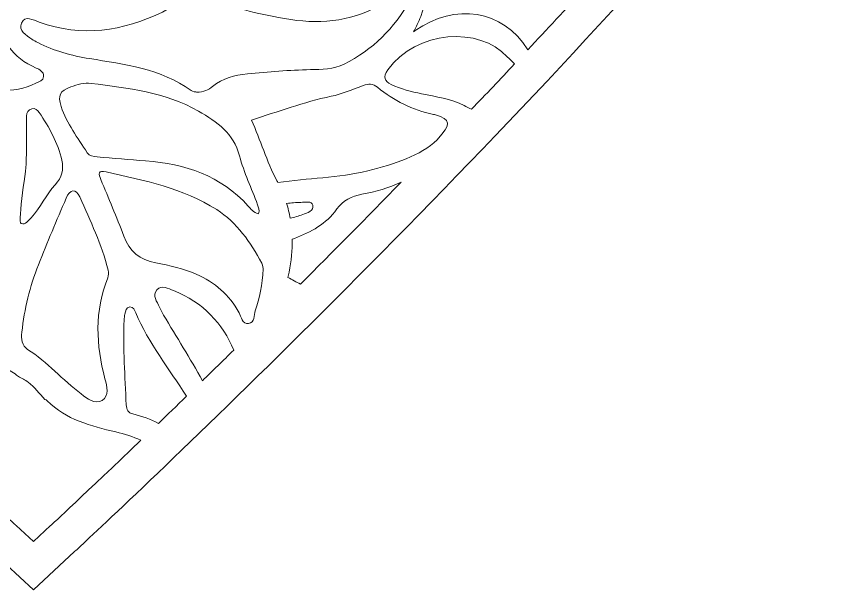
# Model space of a CAD drawing. Extents: x 16 to 8959, y -909 to -91.
# Drawn here: x 6210.4 to 6671.1, y -908.2 to -584.3 of the extents above; entities that cross this region are included whole.
import ezdxf

# ---------------------------------------------------------------- set-up
doc = ezdxf.new("R2010")
doc.units = 0
doc.header["$MEASUREMENT"] = 0
doc.layers.add('Layer 1', color=7, linetype='Continuous')

# ---------------------------------------------------------------- blocks, each defined once
blk = doc.blocks.new('block 2')
at = {"layer": 'Layer 1', "lineweight": 0}
for points, knots in [([(6643.48, -226.33), (6625.85, -186.9), (6598.75, -153.49), (6565.11, -129.71), (6530.04, -104.91), (6489.53, -91.8), (6447.95, -91.8), (6400.05, -91.8), (6352.03, -109.39), (6309.06, -142.66), (6276.36, -167.98), (6246.49, -202.19), (6220, -244.61), (6193.52, -202.2), (6163.66, -168), (6130.95, -142.67), (6087.98, -109.4), (6039.95, -91.81), (5992.04, -91.8), (5950.47, -91.8), (5909.96, -104.91), (5874.9, -129.69), (5841.25, -153.47), (5814.15, -186.88), (5796.52, -226.31), (5775.14, -274.13), (5768.87, -327.84), (5778.41, -381.63), (5788.97, -441.15), (5817.77, -497.53), (5864, -549.22), (6017.89, -721.22), (6194.96, -885.08), (6196.74, -886.72), (6196.74, -886.72), (6220.01, -908.2), (6220.01, -908.2), (6220.01, -908.2), (6243.28, -886.71), (6243.28, -886.71), (6245.05, -885.08), (6422.13, -721.22), (6576.01, -549.22), (6622.24, -497.54), (6651.03, -441.16), (6661.59, -381.65), (6671.12, -327.86), (6664.86, -274.15), (6643.48, -226.33)], [0, 0, 0, 0, 1, 1, 1, 2, 2, 2, 3, 3, 3, 4, 4, 4, 5, 5, 5, 6, 6, 6, 7, 7, 7, 8, 8, 8, 9, 9, 9, 10, 10, 10, 11, 11, 11, 12, 12, 12, 13, 13, 13, 14, 14, 14, 15, 15, 15, 16, 16, 16, 16]), ([(6201.13, -626.22), (6177.17, -623.73), (6155.91, -615.62), (6140.06, -596.37), (6139.92, -596.21), (6139.83, -596.01), (6139.67, -595.88), (6120.54, -580.75), (6120.44, -558.28), (6116.98, -537.1), (6115.87, -530.31), (6114.52, -523.56), (6113.35, -516.78), (6113.11, -515.4), (6112.43, -513.62), (6113.82, -512.7), (6115.34, -511.69), (6116.45, -513.31), (6117.57, -514.16), (6121.55, -517.2), (6125.46, -520.33), (6129.49, -523.29), (6134.05, -526.65), (6138.8, -529.94), (6144.5, -530.71), (6150.8, -531.57), (6157.59, -542.95), (6162.1, -547.87), (6173.21, -556.04), (6181.99, -561.01), (6192.5, -569.88), (6196.87, -573.57), (6199.25, -577.95), (6199.79, -583.18), (6201.27, -597.54), (6208.22, -607.7), (6221.52, -613.51), (6223.57, -614.41), (6225.97, -615.51), (6225.8, -618.32), (6225.65, -620.9), (6223.08, -621.18), (6221.31, -622.11), (6215.02, -625.42), (6208.23, -626.2), (6201.13, -626.22)], [0, 0, 0, 0, 1, 1, 1, 2, 2, 2, 3, 3, 3, 4, 4, 4, 5, 5, 5, 6, 6, 6, 7, 7, 7, 8, 8, 8, 9, 9, 9, 10, 10, 10, 11, 11, 11, 12, 12, 12, 13, 13, 13, 14, 14, 14, 15, 15, 15, 15]), ([(6499.43, -603.19), (6485.17, -580.34), (6458.27, -576.81), (6435.84, -592.3), (6435.47, -592.56), (6435.1, -592.83), (6434.72, -593.1), (6436.3, -590.32), (6437.71, -587.43), (6438.9, -584.37), (6441.97, -576.51), (6443.63, -568.38), (6444.19, -559.99), (6444.59, -553.97), (6447.51, -551.24), (6452.56, -553.95), (6467.91, -562.18), (6481.16, -556.42), (6494.65, -549.31), (6494.81, -549.22), (6494.96, -549.14), (6495.12, -549.06), (6508.16, -552.65), (6520.31, -558.3), (6530.85, -567.83), (6531.09, -568.05), (6531.32, -568.28), (6531.55, -568.52), (6520.87, -580.18), (6510.14, -591.75), (6499.43, -603.19)], [0, 0, 0, 0, 1, 1, 1, 2, 2, 2, 3, 3, 3, 4, 4, 4, 5, 5, 5, 6, 6, 6, 7, 7, 7, 8, 8, 8, 9, 9, 9, 10, 10, 10, 10]), ([(6321.26, -623.91), (6318.95, -625.72), (6316.39, -627.2), (6312.26, -627.13), (6311.83, -627.01), (6310.2, -626.95), (6309.09, -626.16), (6291.89, -613.89), (6271.66, -611.45), (6251.65, -608.18), (6241.52, -606.53), (6231.63, -603.92), (6222.44, -599.14), (6221.33, -598.56), (6220.21, -597.97), (6219.19, -597.25), (6215.95, -594.95), (6211.42, -592.31), (6213.27, -588.09), (6215.28, -583.55), (6220.02, -586.38), (6223.31, -587.58), (6247.44, -596.36), (6270.47, -592.72), (6292.96, -581.88), (6298.4, -579.26), (6302.67, -575.37), (6305.75, -570.24), (6308.74, -565.25), (6312.95, -564.76), (6316.71, -568.3), (6328.54, -579.42), (6343.77, -582.09), (6358.58, -585), (6376.81, -588.59), (6395.15, -588.53), (6412.45, -579.82), (6417.56, -577.25), (6421.56, -573.19), (6426.2, -570.02), (6428.49, -568.45), (6431.43, -565.64), (6434.01, -567.87), (6436.39, -569.92), (6433.85, -572.95), (6432.66, -575.19), (6424.15, -591.17), (6411.72, -603.21), (6395.54, -611.3), (6389.59, -614.27), (6382.95, -614.31), (6376.55, -614.44), (6364.63, -614.68), (6352.81, -615.7), (6340.96, -616.82), (6333.65, -617.52), (6327.08, -619.38), (6321.26, -623.91)], [0, 0, 0, 0, 1, 1, 1, 2, 2, 2, 3, 3, 3, 4, 4, 4, 5, 5, 5, 6, 6, 6, 7, 7, 7, 8, 8, 8, 9, 9, 9, 10, 10, 10, 11, 11, 11, 12, 12, 12, 13, 13, 13, 14, 14, 14, 15, 15, 15, 16, 16, 16, 17, 17, 17, 18, 18, 18, 19, 19, 19, 19]), ([(6467.64, -636.81), (6466.22, -636.22), (6464.8, -635.54), (6463.38, -634.77), (6455.94, -630.69), (6447.55, -629.84), (6439.42, -628.08), (6433.56, -626.82), (6427.67, -625.54), (6422.25, -622.81), (6418.36, -620.86), (6417.48, -618.67), (6420.32, -614.63), (6436.28, -591.98), (6472.29, -589.97), (6487.72, -607.15), (6489.21, -608.43), (6490.6, -609.79), (6491.92, -611.2), (6483.8, -619.83), (6475.7, -628.37), (6467.64, -636.81)], [0, 0, 0, 0, 1, 1, 1, 2, 2, 2, 3, 3, 3, 4, 4, 4, 5, 5, 5, 6, 6, 6, 7, 7, 7, 7]), ([(6250.46, -661.36), (6245.11, -652.92), (6238.84, -644.98), (6235.74, -635.28), (6233.71, -628.94), (6234.92, -626.49), (6241.09, -624.21), (6244.82, -622.83), (6248.73, -621.7), (6252.72, -622.21), (6273.57, -624.82), (6294.41, -627.06), (6313.3, -637.89), (6323.96, -644), (6333.06, -650.37), (6336.48, -663.17), (6339.01, -672.58), (6343.28, -681.53), (6346.69, -690.72), (6347.24, -692.2), (6348.02, -693.79), (6347.21, -695.93), (6344.26, -695.14), (6342.93, -693.14), (6341.44, -691.5), (6325.91, -674.3), (6305.8, -667.62), (6283.44, -665.94), (6274.3, -665.25), (6265.17, -664.47), (6256.04, -663.68), (6253.96, -663.5), (6251.72, -663.33), (6250.46, -661.36)], [0, 0, 0, 0, 1, 1, 1, 2, 2, 2, 3, 3, 3, 4, 4, 4, 5, 5, 5, 6, 6, 6, 7, 7, 7, 8, 8, 8, 9, 9, 9, 10, 10, 10, 11, 11, 11, 11]), ([(6448.11, -654.11), (6438.75, -663.03), (6424.08, -667.81), (6408.94, -671.53), (6392.27, -675.63), (6375.06, -675.72), (6358.17, -678.19), (6357.99, -677.85), (6357.84, -677.52), (6357.66, -677.19), (6351.71, -666.25), (6348.4, -654.21), (6343.26, -642.92), (6358.19, -638.23), (6372.89, -632.72), (6388.24, -629.5), (6394.45, -628.19), (6400.42, -625.69), (6406.41, -623.47), (6409.4, -622.36), (6411.86, -622.29), (6414.49, -624.4), (6423.83, -631.87), (6434.16, -637.4), (6446.04, -639.69), (6446.42, -639.76), (6446.79, -639.88), (6447.16, -640), (6455.87, -642.66), (6456.47, -644.91), (6448.11, -654.11)], [0, 0, 0, 0, 1, 1, 1, 2, 2, 2, 3, 3, 3, 4, 4, 4, 5, 5, 5, 6, 6, 6, 7, 7, 7, 8, 8, 8, 9, 9, 9, 10, 10, 10, 10]), ([(6215.93, -665.81), (6215.93, -665.81), (6215.93, -665.81), (6215.93, -665.81), (6216.25, -661.66), (6215.9, -657.23), (6216.11, -652.49), (6216.11, -649.45), (6216.05, -645.06), (6216.14, -640.68), (6216.18, -638.7), (6216.88, -636.93), (6219.14, -636.49), (6221.04, -636.12), (6222.35, -637.16), (6223.32, -638.64), (6228.84, -647.04), (6233.95, -655.68), (6236.06, -665.66), (6237.13, -670.74), (6236.32, -675.29), (6232.37, -679.46), (6227.08, -685.06), (6224.15, -692.54), (6218.68, -698.09), (6217.13, -699.67), (6215.72, -702.19), (6213.1, -701.42), (6210.72, -700.72), (6216.69, -667.66), (6215.93, -665.81)], [0, 0, 0, 0, 1, 1, 1, 2, 2, 2, 3, 3, 3, 4, 4, 4, 5, 5, 5, 6, 6, 6, 7, 7, 7, 8, 8, 8, 9, 9, 9, 10, 10, 10, 10]), ([(6345.37, -750.62), (6344.51, -753.2), (6345.18, -757.37), (6341.59, -757.8), (6337.99, -758.24), (6337.5, -754.16), (6336.21, -751.74), (6330.77, -741.54), (6322.52, -734.53), (6312.07, -729.96), (6304.75, -726.76), (6296.95, -725.05), (6289.19, -723.59), (6280.06, -721.88), (6274.31, -717.1), (6271.07, -708.41), (6267.08, -697.65), (6262.5, -687.12), (6258.12, -676.51), (6256.81, -673.35), (6256.44, -671.04), (6261.14, -672.14), (6282.68, -677.16), (6304.59, -681.23), (6323.58, -693.5), (6335.07, -700.93), (6342.78, -711.81), (6349.03, -723.77), (6349.77, -725.18), (6349.85, -726.94), (6349.87, -727.04), (6349.39, -736.15), (6347.73, -743.48), (6345.37, -750.62)], [0, 0, 0, 0, 1, 1, 1, 2, 2, 2, 3, 3, 3, 4, 4, 4, 5, 5, 5, 6, 6, 6, 7, 7, 7, 8, 8, 8, 9, 9, 9, 10, 10, 10, 11, 11, 11, 11]), ([(6260.47, -789.13), (6261.58, -793.36), (6262.94, -798.78), (6258.85, -801.32), (6254.83, -803.81), (6250.4, -800.19), (6247, -797.63), (6236.52, -789.73), (6227.92, -779.58), (6216.75, -772.43), (6213.49, -770.35), (6213.05, -766.55), (6213.51, -762.78), (6214.8, -749.64), (6218.04, -736.91), (6222.84, -724.63), (6227.78, -711.99), (6233.2, -699.55), (6238.5, -687.06), (6240.65, -681.99), (6244.04, -681.43), (6246.2, -686.34), (6252.16, -699.87), (6258.7, -713.21), (6262.22, -727.68), (6262.55, -729.04), (6262.58, -730.73), (6262.07, -731.99), (6254.43, -750.86), (6255.4, -769.9), (6260.47, -789.13)], [0, 0, 0, 0, 1, 1, 1, 2, 2, 2, 3, 3, 3, 4, 4, 4, 5, 5, 5, 6, 6, 6, 7, 7, 7, 8, 8, 8, 9, 9, 9, 10, 10, 10, 10]), ([(6370.92, -735.58), (6368.54, -734.38), (6366.18, -733.11), (6363.86, -731.81), (6364.08, -730.82), (6364.29, -729.82), (6364.5, -728.83), (6365.77, -722.52), (6366.38, -716.31), (6366.29, -710.22), (6366.71, -710.06), (6367.14, -709.89), (6367.56, -709.73), (6376.93, -706.11), (6385.46, -701.77), (6391.45, -693.14), (6394.71, -688.45), (6399.96, -685.91), (6405.7, -684.82), (6413.41, -683.35), (6420.84, -681.2), (6427.84, -678.04), (6408.13, -698.24), (6389.01, -717.53), (6370.92, -735.58)], [0, 0, 0, 0, 1, 1, 1, 2, 2, 2, 3, 3, 3, 4, 4, 4, 5, 5, 5, 6, 6, 6, 7, 7, 7, 8, 8, 8, 8]), ([(6363.09, -689.99), (6365.74, -689.71), (6368.41, -689.51), (6371.09, -689.42), (6373.52, -689.34), (6377.34, -688.49), (6377.9, -690.9), (6378.66, -694.19), (6374.76, -695.34), (6372.18, -696.31), (6369.9, -697.16), (6367.54, -697.81), (6365.16, -698.41), (6364.65, -695.58), (6363.96, -692.77), (6363.09, -689.99)], [0, 0, 0, 0, 1, 1, 1, 2, 2, 2, 3, 3, 3, 4, 4, 4, 5, 5, 5, 5]), ([(6315.54, -790.16), (6308.65, -777.59), (6300.9, -765.47), (6293.6, -753.11), (6292.75, -751.68), (6291.99, -750.18), (6291.3, -748.66), (6289.86, -745.5), (6286.97, -742.05), (6289.81, -738.84), (6292.45, -735.86), (6296.31, -738.13), (6299.18, -739.28), (6315.87, -745.92), (6327.14, -757.82), (6333.19, -772.9), (6327.12, -778.87), (6321.22, -784.62), (6315.54, -790.16)], [0, 0, 0, 0, 1, 1, 1, 2, 2, 2, 3, 3, 3, 4, 4, 4, 5, 5, 5, 6, 6, 6, 6]), ([(6290.66, -814.25), (6286.25, -811.92), (6281.47, -810.08), (6276.21, -808.89), (6273.61, -808.3), (6272.58, -806.4), (6272.47, -803.81), (6271.82, -787.79), (6270.52, -771.78), (6271.3, -755.72), (6271.35, -754.69), (6271.4, -753.62), (6271.68, -752.63), (6272.17, -750.92), (6272.08, -748.54), (6274.59, -748.43), (6276.63, -748.33), (6277.22, -750.28), (6277.85, -751.77), (6285.13, -768.88), (6296.57, -783.43), (6306.56, -798.89), (6301.02, -804.26), (6295.71, -809.38), (6290.66, -814.25)], [0, 0, 0, 0, 1, 1, 1, 2, 2, 2, 3, 3, 3, 4, 4, 4, 5, 5, 5, 6, 6, 6, 7, 7, 7, 8, 8, 8, 8]), ([(6229.71, -872.02), (6229.71, -872.02), (6220.01, -880.98), (6220.01, -880.98), (6220.01, -880.98), (6210.3, -872.02), (6210.3, -872.02), (6209.56, -871.34), (6178.42, -842.53), (6131.2, -796.7), (6131.54, -796.35), (6131.9, -796.01), (6132.24, -795.66), (6138.14, -789.39), (6144.84, -784.1), (6152.26, -779.72), (6152.7, -779.46), (6153.12, -779.24), (6153.54, -779.04), (6154.06, -778.55), (6154.62, -778.07), (6155.22, -777.62), (6156.52, -776.64), (6157.95, -775.89), (6159.39, -775.13), (6160.06, -774.78), (6160.73, -774.44), (6161.38, -774.06), (6161.52, -773.98), (6162.33, -773.41), (6162.77, -773.13), (6162.87, -773.03), (6162.99, -772.91), (6163.15, -772.76), (6163.97, -771.93), (6164.82, -771.15), (6165.71, -770.41), (6166.56, -769.71), (6167.27, -769.19), (6168.15, -768.72), (6168.2, -768.66), (6168.24, -768.6), (6168.29, -768.53), (6169.43, -767.22), (6170.82, -766.27), (6172.46, -765.69), (6172.76, -765.59), (6173.06, -765.5), (6173.36, -765.43), (6174.33, -764.52), (6175.77, -764.03), (6177.66, -764.14), (6178.63, -764.7), (6180.33, -765.49), (6181.82, -766.57), (6189.93, -772.42), (6197.91, -778.48), (6206.12, -784.2), (6206.39, -784.31), (6206.67, -784.42), (6206.93, -784.55), (6208.22, -785.19), (6209.41, -786.1), (6210.56, -786.97), (6210.88, -787.23), (6211.21, -787.49), (6211.53, -787.75), (6213.43, -788.79), (6215.34, -789.69), (6217.09, -791.01), (6220.61, -793.68), (6223.5, -797.42), (6226.5, -800.74), (6226.94, -800.91), (6227.39, -801.13), (6227.73, -801.46), (6238.54, -812.05), (6252.54, -815.87), (6266.57, -819.06), (6271.58, -820.2), (6276.27, -821.82), (6280.72, -823.8), (6249.6, -853.62), (6230.29, -871.49), (6229.71, -872.02)], [0, 0, 0, 0, 1, 1, 1, 2, 2, 2, 3, 3, 3, 4, 4, 4, 5, 5, 5, 6, 6, 6, 7, 7, 7, 8, 8, 8, 9, 9, 9, 10, 10, 10, 11, 11, 11, 12, 12, 12, 13, 13, 13, 14, 14, 14, 15, 15, 15, 16, 16, 16, 17, 17, 17, 18, 18, 18, 19, 19, 19, 20, 20, 20, 21, 21, 21, 22, 22, 22, 23, 23, 23, 24, 24, 24, 25, 25, 25, 26, 26, 26, 27, 27, 27, 28, 28, 28, 28])]:
    blk.add_open_spline(points, degree=3, knots=knots, dxfattribs=at)

msp = doc.modelspace()

# ---------------------------------------------------------------- block references
at = {"layer": 'Layer 1'}
msp.add_blockref('block 2', (0, 0), dxfattribs=at)

doc.saveas('drawing.dxf')
